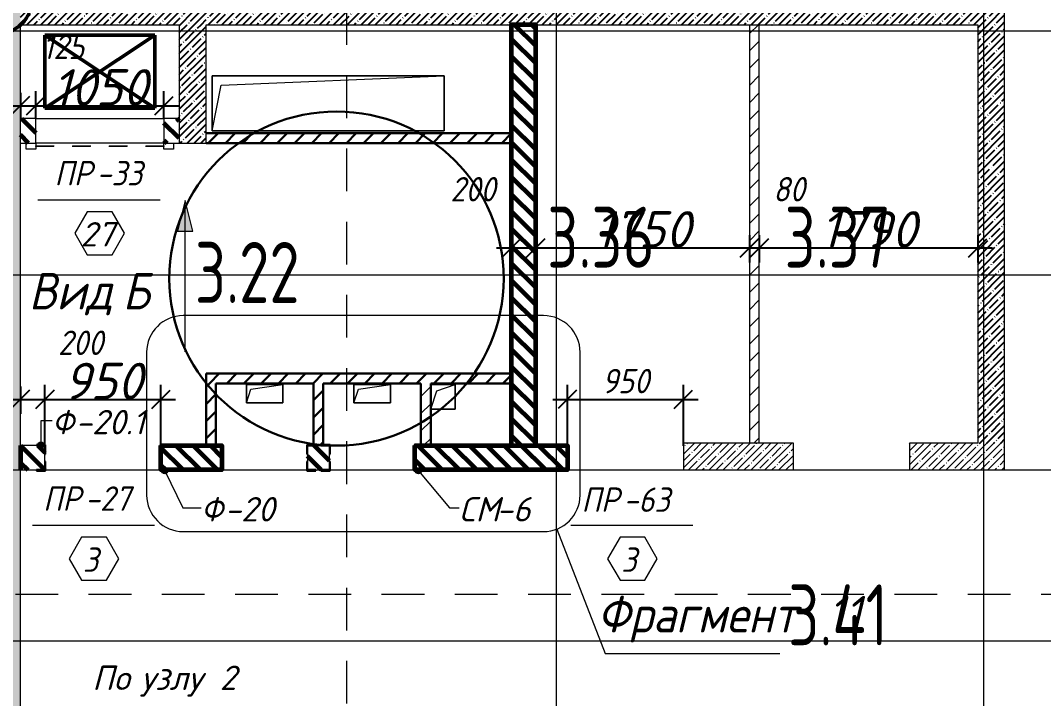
# Model space of a CAD drawing. Header units: millimetres. Extents: x 12986 to 523328, y -9759 to 30092.
# Drawn here: x 480401 to 488780, y 7657 to 13216 of the extents above; entities that cross this region are included whole.
import ezdxf

# ---------------------------------------------------------------- set-up
doc = ezdxf.new("R2010")
doc.units = ezdxf.units.MM
doc.linetypes.add('01 Штриховая _4 мм_', pattern=[600, 350, -250])
doc.linetypes.add('Штрих короткий', pattern=[300, 150, -150])
doc.layers.add('0)Допникки кружки', color=7, linetype='Continuous', plot=False)
for name, color, linetype, lineweight in [('1) ПГП Зеленый', 3, 'Continuous', 30), ('3) РАсчет Зел', 3, 'Continuous', 30), ('5) Блок ячеистый', 160, 'Continuous', 60), ('A-ANNO-DIMS', 7, 'Continuous', 9), ('A-ANNO-SYMB', 7, 'Continuous', 9), ('A-AREA-IDEN', 7, 'Continuous', 9), ('A-DETL-1', 7, 'Continuous', 50), ('A-DOOR-3', 7, 'Штрих короткий', 5), ('A-DOOR-IDEN', 7, 'Continuous', 9), ('A-FLOR', 7, 'Continuous', 9), ('A-GENM', 7, 'Continuous', 9), ('A-GENM-1', 7, 'Continuous', 25), ('A-GENM-IDEN', 7, 'Continuous', 9), ('A-WALL-FNSH-2', 7, 'Continuous', 5), ('A-WALL-PATT-3', 250, 'Continuous', 5), ('G-ANNO-SYMB', 7, 'Continuous', 9), ('G-ANNO-SYMB-1', 7, '01 Штриховая _4 мм_', 9), ('G-ANNO-TEXT', 7, 'Continuous', 9), ('I-WALL', 7, 'Continuous', 5), ('Оси-1', 7, 'Continuous', 20)]:
    doc.layers.add(name, color=color, linetype=linetype, lineweight=lineweight)
for name, color, linetype, lineweight, true_color in [('A-WALL-3', 7, 'Continuous', 5, 0x000000), ('A-WALL-FNSH-3', 7, 'Continuous', 13, 0x008000), ('A-WALL-PATT-2', 7, 'Continuous', 5, 0xce0000)]:
    doc.layers.add(name, color=color, linetype=linetype, lineweight=lineweight, true_color=true_color)
doc.styles.add('ISOCPEUR_I_2', font='isocpeui.ttf', dxfattribs={"height": 300})
doc.styles.add('ISOCPEUR_I_3', font='isocpeui.ttf', dxfattribs={"width": 0.9, "height": 200})
doc.styles.add('ISOCPEUR_I_4', font='isocpeui.ttf', dxfattribs={"width": 0.9, "height": 300})
doc.styles.add('СПДС', font='ГОСТ тип А.ttf', dxfattribs={"width": 0.9})
doc.dimstyles.new('ISO-2_0_0_9К_СРЕДНИЙ_1', dxfattribs={"dimscale": 304.8, "dimtxt": 199.196235, "dimasz": 0.492126, "dimexe": 0.393701, "dimexo": 0, "dimgap": 0, "dimtad": 1, "dimdec": 0, "dimzin": 0, "dimdsep": 46, "dimtxsty": 'ISOCPEUR_I_3', "dimblk1": 'OBLIQUE', "dimblk2": 'OBLIQUE', "dimsah": 1, "dimcen": 0.09, "dimdle": 0.393701, "dimazin": 0, "dimtfac": 1, "dimtdec": 4, "dimtix": 1, "dimtmove": 2, "dimatfit": 3, "dimfxl": 1, "dimtvp": 1, "dimtolj": 1, "dimtzin": 0, "dimarcsym": 2})
doc.dimstyles.new('ISO-2_0_0_9К_СРЕДНИЙ_2', dxfattribs={"dimscale": 304.8, "dimtxt": 199.196235, "dimasz": 0.492126, "dimexe": 0.393701, "dimexo": 0, "dimgap": 0, "dimtad": 1, "dimdec": 0, "dimzin": 0, "dimdsep": 46, "dimtxsty": 'ISOCPEUR_I_2', "dimblk1": 'OBLIQUE', "dimblk2": 'OBLIQUE', "dimsah": 1, "dimcen": 0.09, "dimdle": 0.393701, "dimazin": 0, "dimtfac": 1, "dimtdec": 4, "dimtix": 1, "dimtmove": 0, "dimatfit": 3, "dimfxl": 1, "dimtvp": 1, "dimtolj": 1, "dimtzin": 0, "dimarcsym": 2})
doc.dimstyles.new('ISO-2_0_0_9К_СРЕДНИЙ_ФОН', dxfattribs={"dimscale": 304.8, "dimtxt": 199.196235, "dimasz": 0.492126, "dimexe": 0.393701, "dimexo": 0, "dimgap": 0.164042, "dimtad": 1, "dimdec": 0, "dimdsep": 46, "dimtxsty": 'ISOCPEUR_I_3', "dimblk1": 'OBLIQUE', "dimblk2": 'OBLIQUE', "dimsah": 1, "dimcen": 0.09, "dimdle": 0.393701, "dimazin": 0, "dimtfac": 1, "dimtdec": 4, "dimtix": 1, "dimtmove": 1, "dimatfit": 3, "dimfxl": 1, "dimtvp": 1, "dimtfill": 1, "dimtolj": 1, "dimtzin": 0, "dimarcsym": 2})
pattern_1 = [(45, (395430.81, -3869.25), (-57.024626, 57.024626), []), (45, (395487.83, -3869.25), (-57.024626, 57.024626), [100.806, -20.161, 3.353, -16.808])]
pattern_2 = [(135, (395430.81, -3869.25), (-70.71068, -70.71068), [])]
pattern_3 = [(45, (395430.81, -3869.25), (-70.71068, 70.71068), [])]

# ---------------------------------------------------------------- blocks, each defined once
blk = doc.blocks.new('AR_Отверстие прямоугольное _в плите_ - AR_Отверстие прямоугольное _в плите_-24520579-АР1_1_Кладочный план 3 этажа')
at = {"layer": 'A-GENM'}
for p, q in [((950, 225), (-950, 225)), ((-950, 225), (-950, -225)), ((-875, 150), (950, 225)), ((950, -225), (950, 225)), ((-950, -225), (-875, 150)), ((-950, -225), (950, -225))]:
    blk.add_line(p, q, dxfattribs=at)
blk = doc.blocks.new('AR_Отверстие прямоугольное _в плите_ - AR_Отверстие прямоугольное _в плите_-24484673-АР1_1_Кладочный план 3 этажа')
at = {"layer": 'A-GENM'}
for p, q in [((100, 100), (-100, 100)), ((-50, 50), (100, 100)), ((100, -100), (100, 100)), ((-100, -100), (-50, 50)), ((-100, -100), (100, -100))]:
    blk.add_line(p, q, dxfattribs=at)
blk = doc.blocks.new('AR_Отверстие прямоугольное _в плите_ - AR_Отверстие прямоугольное _в плите_-24489712-АР1_1_Кладочный план 3 этажа')
at = {"layer": 'A-GENM'}
for p, q in [((150, 75), (-150, 75)), ((-150, 75), (-150, -75)), ((-150, -75), (-112.5, 37.5)), ((-112.5, 37.5), (150, 75)), ((150, -75), (150, 75)), ((-150, -75), (150, -75))]:
    blk.add_line(p, q, dxfattribs=at)
blk = doc.blocks.new('Фахверк_СКБ_Уголок_Тип 2 - СМ-6_200х2180 h-30007491-АР1_1_Кладочный план 3 этажа')
at = {"layer": 'A-GENM-1'}
for p, q in [((125, 156), (125, 81)), ((200, 156), (125, 156)), ((131, 81), (131, 150)), ((131, 150), (200, 150)), ((200, 150), (200, 156)), ((125, 81), (131, 81)), ((131, 19), (125, 19)), ((125, 19), (125, -56)), ((131, -50), (131, 19)), ((125, -56), (200, -56)), ((200, -50), (131, -50)), ((200, -56), (200, -50))]:
    blk.add_line(p, q, dxfattribs=at)
blk = doc.blocks.new('Стойка_Влож_Полоса боковая - Полоса-27101091-АР1_1_Кладочный план 3 этажа')
at = {"layer": 'A-GENM'}
for p, q in [((-5, 85), (0, 85)), ((-5, -85), (-5, 85)), ((0, 31), (0, -31)), ((0, -85), (-5, -85))]:
    blk.add_line(p, q, dxfattribs=at)
blk = doc.blocks.new('Фахверк_СКБ_Уголок - Ф-20_1_200х3960 h все крепления развернуты-28533923-АР1_1_Кладочный план 3 этажа')
at = {"layer": 'A-GENM-1'}
for p, q in [((200, 156), (125, 156)), ((125, 156), (125, 81)), ((131, 81), (131, 150)), ((131, 150), (200, 150)), ((200, 150), (200, 156)), ((125, 81), (131, 81)), ((131, 19), (125, 19)), ((125, 19), (125, -56)), ((131, -50), (131, 19)), ((125, -56), (200, -56)), ((200, -50), (131, -50)), ((200, -56), (200, -50))]:
    blk.add_line(p, q, dxfattribs=at)
blk = doc.blocks.new('Фахверк_СКБ_Уголок - Ф-20_200х3960 h-28533880-АР1_1_Кладочный план 3 этажа')
at = {"layer": 'A-GENM-1'}
for p, q in [((200, 156), (125, 156)), ((125, 156), (125, 81)), ((131, 81), (131, 150)), ((131, 150), (200, 150)), ((200, 150), (200, 156)), ((125, 81), (131, 81)), ((131, 19), (125, 19)), ((125, 19), (125, -56)), ((131, -50), (131, 19)), ((125, -56), (200, -56)), ((200, -50), (131, -50)), ((200, -56), (200, -50))]:
    blk.add_line(p, q, dxfattribs=at)
blk = doc.blocks.new('Штора_Рен_Противопожарная - ШТ_1050_х1150__накладная-32823055-АР1_1_Кладочный план 3 этажа')
at = {"layer": 'A-DOOR-3'}
for p, q in [((-604.5, 150), (-524.5, 150)), ((-604.5, 100), (-604.5, 150)), ((-524.5, 100), (-604.5, 100)), ((-524.5, 150), (-524.5, 100)), ((-524.5, 127.5), (524.5, 127.5)), ((-524.5, 122.5), (-524.5, 127.5)), ((524.5, 122.5), (-524.5, 122.5)), ((524.5, 150), (604.5, 150)), ((524.5, 100), (524.5, 150)), ((524.5, 127.5), (524.5, 122.5)), ((604.5, 100), (524.5, 100)), ((604.5, 150), (604.5, 100))]:
    blk.add_line(p, q, dxfattribs=at)
blk = doc.blocks.new('_Oblique')
at = {"color": 0, "linetype": 'ByBlock', "lineweight": -2}
blk.add_line((-0.5, -0.5), (0.5, 0.5), dxfattribs=at)
blk = doc.blocks.new('*D3611')
at = {"layer": 'A-ANNO-DIMS', "color": 0, "lineweight": -2, "transparency": 16777216}
for p, q in [((484880.8, 9730.7), (484880.8, 10229.8)), ((485830.8, 9729.3), (485830.8, 10229.8)), ((484760.8, 10109.8), (485950.8, 10109.8))]:
    blk.add_line(p, q, dxfattribs=at)
at = {"layer": 'Defpoints', "color": 0, "transparency": 16777216}
for p in [(485830.8, 10109.8), (484880.8, 9730.7), (485830.8, 9729.3)]:
    blk.add_point(p, dxfattribs=at)
at = {"layer": 'A-ANNO-DIMS', "color": 0, "lineweight": -2, "transparency": 16777216, "xscale": 150, "yscale": 150, "zscale": 150, "rotation": 180}
blk.add_blockref('_Oblique', (484880.8, 10109.8), dxfattribs=at)
at = {"layer": 'A-ANNO-DIMS', "color": 0, "lineweight": -2, "transparency": 16777216, "xscale": 150, "yscale": 150, "zscale": 150}
blk.add_blockref('_Oblique', (485830.8, 10109.8), dxfattribs=at)
at = {"layer": 'A-ANNO-DIMS', "color": 0, "transparency": 16777216, "insert": (485355.8, 10259.8), "char_height": 200, "width": 455.087, "attachment_point": 5, "style": 'ISOCPEUR_I_3', "bg_fill": 3, "box_fill_scale": 1.1, "bg_fill_color": 256, "bg_fill_true_color": 13158600, "bg_fill_transparency": 0}
blk.add_mtext('\\A1;950', dxfattribs=at)
blk = doc.blocks.new('План этажа - длина полки 8 мм-17663127-АР1_1_Кладочный план 3 этажа')
at = {"layer": 'A-ANNO-SYMB'}
blk.add_line((-4, 0.001), (4, 0.001), dxfattribs=at)
blk = doc.blocks.new('*D3612')
at = {"layer": 'A-ANNO-DIMS', "color": 0, "lineweight": -2, "transparency": 16777216}
for p, q in [((480600.8, 9738.7), (480600.8, 10229.8)), ((480400.8, 10215.9), (480400.8, 9989.8)), ((480280.8, 10109.8), (480720.8, 10109.8))]:
    blk.add_line(p, q, dxfattribs=at)
at = {"layer": 'Defpoints', "color": 0, "transparency": 16777216}
for p in [(480400.8, 10215.9), (480600.8, 10109.8), (480600.8, 9738.7)]:
    blk.add_point(p, dxfattribs=at)
at = {"layer": 'A-ANNO-DIMS', "color": 0, "lineweight": -2, "transparency": 16777216, "xscale": 150, "yscale": 150, "zscale": 150, "rotation": 180}
blk.add_blockref('_Oblique', (480400.8, 10109.8), dxfattribs=at)
at = {"layer": 'A-ANNO-DIMS', "color": 0, "lineweight": -2, "transparency": 16777216, "xscale": 150, "yscale": 150, "zscale": 150}
blk.add_blockref('_Oblique', (480600.8, 10109.8), dxfattribs=at)
at = {"layer": 'A-ANNO-DIMS', "color": 0, "transparency": 16777216, "insert": (480708.2, 10673.7), "char_height": 200, "width": 455.087, "attachment_point": 1, "line_spacing_factor": 1.149209, "style": 'ISOCPEUR_I_3'}
blk.add_mtext('\\A1;200', dxfattribs=at)
blk = doc.blocks.new('*D3613')
at = {"layer": 'A-ANNO-DIMS', "color": 0, "lineweight": -2, "transparency": 16777216}
for p, q in [((480600.8, 9738.7), (480600.8, 10229.8)), ((481550.8, 9730.7), (481550.8, 10229.8)), ((480480.8, 10109.8), (481670.8, 10109.8))]:
    blk.add_line(p, q, dxfattribs=at)
at = {"layer": 'Defpoints', "color": 0, "transparency": 16777216}
for p in [(481550.8, 10109.8), (480600.8, 9738.7), (481550.8, 9730.7)]:
    blk.add_point(p, dxfattribs=at)
at = {"layer": 'A-ANNO-DIMS', "color": 0, "lineweight": -2, "transparency": 16777216, "xscale": 150, "yscale": 150, "zscale": 150, "rotation": 180}
blk.add_blockref('_Oblique', (480600.8, 10109.8), dxfattribs=at)
at = {"layer": 'A-ANNO-DIMS', "color": 0, "lineweight": -2, "transparency": 16777216, "xscale": 150, "yscale": 150, "zscale": 150}
blk.add_blockref('_Oblique', (481550.8, 10109.8), dxfattribs=at)
at = {"layer": 'A-ANNO-DIMS', "color": 0, "transparency": 16777216, "insert": (481075.8, 10259.8), "char_height": 300, "width": 455.087, "attachment_point": 5, "style": 'ISOCPEUR_I_2'}
blk.add_mtext('\\A1;950', dxfattribs=at)
blk = doc.blocks.new('AAR_СКБ_Марка_Двери_Перемычка и проем - Марка перемычки и проема-25306769-АР1_1_Кладочный план 3 этажа')
at = {"layer": 'A-DOOR-IDEN'}
for p, q in [((-5, 0), (5, 0)), ((-0.968, -0.984), (-1.986, -2.747)), ((1.067, -0.984), (-0.968, -0.984)), ((2.085, -2.747), (1.067, -0.984)), ((-1.986, -2.747), (-0.968, -4.509)), ((1.067, -4.509), (2.085, -2.747)), ((-0.968, -4.509), (1.067, -4.509))]:
    blk.add_line(p, q, dxfattribs=at)
blk = doc.blocks.new('*D3800')
at = {"layer": 'A-ANNO-DIMS', "color": 0, "lineweight": -2, "transparency": 16777216}
for p, q in [((484420.8, 11456.6), (484420.8, 11230.5)), ((484620.8, 11456.6), (484620.8, 11230.5)), ((484300.8, 11350.5), (484740.8, 11350.5))]:
    blk.add_line(p, q, dxfattribs=at)
at = {"layer": 'Defpoints', "color": 0, "transparency": 16777216}
for p in [(484420.8, 11456.6), (484620.8, 11456.6), (484620.8, 11350.5)]:
    blk.add_point(p, dxfattribs=at)
at = {"layer": 'A-ANNO-DIMS', "color": 0, "lineweight": -2, "transparency": 16777216, "xscale": 150, "yscale": 150, "zscale": 150, "rotation": 180}
blk.add_blockref('_Oblique', (484420.8, 11350.5), dxfattribs=at)
at = {"layer": 'A-ANNO-DIMS', "color": 0, "lineweight": -2, "transparency": 16777216, "xscale": 150, "yscale": 150, "zscale": 150}
blk.add_blockref('_Oblique', (484620.8, 11350.5), dxfattribs=at)
at = {"layer": 'A-ANNO-DIMS', "color": 0, "transparency": 16777216, "insert": (483921.6, 11932.1), "char_height": 200, "width": 455.087, "attachment_point": 1, "line_spacing_factor": 1.149209, "style": 'ISOCPEUR_I_3'}
blk.add_mtext('\\A1;200', dxfattribs=at)
blk = doc.blocks.new('*D3801')
at = {"layer": 'A-ANNO-DIMS', "color": 0, "lineweight": -2, "transparency": 16777216}
for p, q in [((484620.8, 11456.6), (484620.8, 11230.5)), ((486370.8, 11456.6), (486370.8, 11230.5)), ((484500.8, 11350.5), (486490.8, 11350.5))]:
    blk.add_line(p, q, dxfattribs=at)
at = {"layer": 'Defpoints', "color": 0, "transparency": 16777216}
for p in [(484620.8, 11456.6), (486370.8, 11456.6), (486370.8, 11350.5)]:
    blk.add_point(p, dxfattribs=at)
at = {"layer": 'A-ANNO-DIMS', "color": 0, "lineweight": -2, "transparency": 16777216, "xscale": 150, "yscale": 150, "zscale": 150, "rotation": 180}
blk.add_blockref('_Oblique', (484620.8, 11350.5), dxfattribs=at)
at = {"layer": 'A-ANNO-DIMS', "color": 0, "lineweight": -2, "transparency": 16777216, "xscale": 150, "yscale": 150, "zscale": 150}
blk.add_blockref('_Oblique', (486370.8, 11350.5), dxfattribs=at)
at = {"layer": 'A-ANNO-DIMS', "color": 0, "transparency": 16777216, "insert": (485495.8, 11502.5), "char_height": 300, "width": 560.814, "attachment_point": 5, "style": 'ISOCPEUR_I_2'}
blk.add_mtext('\\A1;1750', dxfattribs=at)
blk = doc.blocks.new('*D3802')
at = {"layer": 'A-ANNO-DIMS', "color": 0, "lineweight": -2, "transparency": 16777216}
for p, q in [((486370.8, 11456.6), (486370.8, 11230.5)), ((486450.8, 11456.6), (486450.8, 11230.5)), ((486250.8, 11350.5), (486570.8, 11350.5))]:
    blk.add_line(p, q, dxfattribs=at)
at = {"layer": 'Defpoints', "color": 0, "transparency": 16777216}
for p in [(486370.8, 11456.6), (486450.8, 11456.6), (486450.8, 11350.5)]:
    blk.add_point(p, dxfattribs=at)
at = {"layer": 'A-ANNO-DIMS', "color": 0, "lineweight": -2, "transparency": 16777216, "xscale": 150, "yscale": 150, "zscale": 150, "rotation": 180}
blk.add_blockref('_Oblique', (486370.8, 11350.5), dxfattribs=at)
at = {"layer": 'A-ANNO-DIMS', "color": 0, "lineweight": -2, "transparency": 16777216, "xscale": 150, "yscale": 150, "zscale": 150}
blk.add_blockref('_Oblique', (486450.8, 11350.5), dxfattribs=at)
at = {"layer": 'A-ANNO-DIMS', "color": 0, "transparency": 16777216, "insert": (486565.2, 11932.1), "char_height": 200, "width": 303.391, "attachment_point": 1, "line_spacing_factor": 1.149209, "style": 'ISOCPEUR_I_3'}
blk.add_mtext('\\A1;80', dxfattribs=at)
blk = doc.blocks.new('*D3803')
at = {"layer": 'A-ANNO-DIMS', "color": 0, "lineweight": -2, "transparency": 16777216}
for p, q in [((486450.8, 11456.6), (486450.8, 11230.5)), ((488240.8, 11456.6), (488240.8, 11230.5)), ((486330.8, 11350.5), (488360.8, 11350.5))]:
    blk.add_line(p, q, dxfattribs=at)
at = {"layer": 'Defpoints', "color": 0, "transparency": 16777216}
for p in [(486450.8, 11456.6), (488240.8, 11456.6), (488240.8, 11350.5)]:
    blk.add_point(p, dxfattribs=at)
at = {"layer": 'A-ANNO-DIMS', "color": 0, "lineweight": -2, "transparency": 16777216, "xscale": 150, "yscale": 150, "zscale": 150, "rotation": 180}
blk.add_blockref('_Oblique', (486450.8, 11350.5), dxfattribs=at)
at = {"layer": 'A-ANNO-DIMS', "color": 0, "lineweight": -2, "transparency": 16777216, "xscale": 150, "yscale": 150, "zscale": 150}
blk.add_blockref('_Oblique', (488240.8, 11350.5), dxfattribs=at)
at = {"layer": 'A-ANNO-DIMS', "color": 0, "transparency": 16777216, "insert": (487345.8, 11502.5), "char_height": 300, "width": 560.814, "attachment_point": 5, "style": 'ISOCPEUR_I_2'}
blk.add_mtext('\\A1;1790', dxfattribs=at)
blk = doc.blocks.new('*D3891')
at = {"layer": 'A-ANNO-DIMS', "color": 0, "lineweight": -2, "transparency": 16777216}
for p, q in [((480400.8, 12622.6), (480400.8, 12396.5)), ((480525.8, 12410.7), (480525.8, 12636.5)), ((480280.8, 12516.5), (480645.8, 12516.5))]:
    blk.add_line(p, q, dxfattribs=at)
at = {"layer": 'Defpoints', "color": 0, "transparency": 16777216}
for p in [(480400.8, 12622.6), (480525.8, 12516.5), (480525.8, 12410.7)]:
    blk.add_point(p, dxfattribs=at)
at = {"layer": 'A-ANNO-DIMS', "color": 0, "lineweight": -2, "transparency": 16777216, "xscale": 150, "yscale": 150, "zscale": 150, "rotation": 180}
blk.add_blockref('_Oblique', (480400.8, 12516.5), dxfattribs=at)
at = {"layer": 'A-ANNO-DIMS', "color": 0, "lineweight": -2, "transparency": 16777216, "xscale": 150, "yscale": 150, "zscale": 150}
blk.add_blockref('_Oblique', (480525.8, 12516.5), dxfattribs=at)
at = {"layer": 'A-ANNO-DIMS', "color": 0, "transparency": 16777216, "insert": (480580.1, 13099.1), "char_height": 200, "width": 409.118, "attachment_point": 1, "line_spacing_factor": 1.149209, "style": 'ISOCPEUR_I_3'}
blk.add_mtext('\\A1;125', dxfattribs=at)
blk = doc.blocks.new('*D3892')
at = {"layer": 'A-ANNO-DIMS', "color": 0, "lineweight": -2, "transparency": 16777216}
for p, q in [((480525.8, 12410.7), (480525.8, 12636.5)), ((481575.8, 12410.7), (481575.8, 12636.5)), ((480405.8, 12516.5), (481695.8, 12516.5))]:
    blk.add_line(p, q, dxfattribs=at)
at = {"layer": 'Defpoints', "color": 0, "transparency": 16777216}
for p in [(481575.8, 12516.5), (480525.8, 12410.7), (481575.8, 12410.7)]:
    blk.add_point(p, dxfattribs=at)
at = {"layer": 'A-ANNO-DIMS', "color": 0, "lineweight": -2, "transparency": 16777216, "xscale": 150, "yscale": 150, "zscale": 150, "rotation": 180}
blk.add_blockref('_Oblique', (480525.8, 12516.5), dxfattribs=at)
at = {"layer": 'A-ANNO-DIMS', "color": 0, "lineweight": -2, "transparency": 16777216, "xscale": 150, "yscale": 150, "zscale": 150}
blk.add_blockref('_Oblique', (481575.8, 12516.5), dxfattribs=at)
at = {"layer": 'A-ANNO-DIMS', "color": 0, "transparency": 16777216, "insert": (481050.8, 12666.5), "char_height": 300, "width": 560.814, "attachment_point": 5, "style": 'ISOCPEUR_I_2'}
blk.add_mtext('\\A1;1050', dxfattribs=at)
blk = doc.blocks.new('Ссылка на вид - Стрелка_вверх_вид-17664203-АР1_1_Кладочный план 3 этажа')
at = {"layer": 'G-ANNO-SYMB'}
blk.add_hatch(color=256, dxfattribs=at).paths.add_polyline_path([(-1.024, 6.126), (-2.264, 6.126), (-1.644, 8.634)], flags=0)
for p, q in [((-1.644, 8.634), (-2.264, 6.126)), ((-1.024, 6.126), (-1.644, 8.634)), ((-1.644, -3.764), (-1.644, 8.288)), ((-2.264, 6.126), (-1.024, 6.126))]:
    blk.add_line(p, q, dxfattribs=at)

msp = doc.modelspace()

# ---------------------------------------------------------------- hatches: boundary and pattern name
h = msp.add_hatch()
h.set_pattern_fill('FP_4', color=256, style=0, pattern_type=2)
h.set_pattern_definition(pattern_1)
h.paths.add_polyline_path([(480400.80859, 6530.74642), (480400.80859, 15230.74642), (480180.80859, 15230.74642), (480180.80859, 6530.74642)], flags=0)
h = msp.add_hatch()
h.set_pattern_fill('FP_4', color=256, style=0, pattern_type=2)
h.set_pattern_definition(pattern_1)
h.paths.add_polyline_path([(481810.80855, 13180.74642), (481810.80855, 13400.74642), (480400.80859, 13400.74642), (480400.80859, 13180.74642), (481700.80859, 13180.74642)], flags=0)
h = msp.add_hatch()
h.set_pattern_fill('FP_4', color=256, style=0, pattern_type=2)
h.set_pattern_definition(pattern_1)
h.paths.add_polyline_path([(488460.80855, 13180.74642), (488460.80855, 13400.74642), (481810.80855, 13400.74642), (481810.80855, 13180.74642), (488240.80855, 13180.74642)], flags=0)
h = msp.add_hatch()
h.set_pattern_fill('FP_4', color=256, style=0, pattern_type=2)
h.set_pattern_definition(pattern_1)
h.paths.add_polyline_path([(481700.80859, 12210.74622), (481920.80859, 12210.74622), (481920.80859, 13180.74642), (481700.80859, 13180.74642)], flags=0)
h = msp.add_hatch()
h.set_pattern_fill('FP_4', color=256, style=0, pattern_type=2)
h.set_pattern_definition(pattern_1)
h.paths.add_polyline_path([(488240.80855, 9750.74641), (488460.80855, 9750.74641), (488460.80855, 13180.74642), (488240.80855, 13180.74642), (488240.80855, 11362.45803)], flags=0)
at = {"layer": '1) ПГП Зеленый'}
h = msp.add_hatch(dxfattribs=at)
h.set_pattern_fill('FP_5', color=256, style=0, pattern_type=2)
h.set_pattern_definition(pattern_3)
h.paths.add_polyline_path([(484420.80855, 12210.74622), (484420.80855, 12290.74622), (481920.80859, 12290.74622), (481920.80859, 12210.74622)], flags=0)
h = msp.add_hatch(dxfattribs=at)
h.set_pattern_fill('FP_5', color=256, style=0, pattern_type=2)
h.set_pattern_definition(pattern_3)
h.paths.add_polyline_path([(482000.80853, 10240.74642), (484420.80855, 10240.74642), (484420.80855, 10320.74642), (481920.80853, 10320.74642), (481920.80853, 10240.74642)], flags=0)
h = msp.add_hatch(dxfattribs=at)
h.set_pattern_fill('FP_5', color=256, style=0, pattern_type=2)
h.set_pattern_definition(pattern_3)
h.paths.add_polyline_path([(481920.80853, 9730.74642), (481981.80855, 9730.74642), (481981.80855, 9736.74642), (482000.80853, 9736.74642), (482000.80853, 10240.74642), (481920.80853, 10240.74642), (481920.80853, 9736.74642)], flags=0)
h = msp.add_hatch(dxfattribs=at)
h.set_pattern_fill('FP_5', color=256, style=0, pattern_type=2)
h.set_pattern_definition(pattern_3)
h.paths.add_polyline_path([(482861.80852, 9730.74642), (482861.80852, 9736.74642), (482880.80853, 9736.74642), (482880.80853, 10240.74642), (482800.80853, 10240.74642), (482800.80853, 9736.74642), (482819.80855, 9736.74642), (482819.80855, 9730.74642)], flags=0)
at = {"layer": '5) Блок ячеистый'}
h = msp.add_hatch(dxfattribs=at)
h.set_pattern_fill('FP_1', color=256, style=0, pattern_type=2)
h.set_pattern_definition(pattern_2)
h.paths.add_polyline_path([(484620.80855, 9730.74642), (484620.80855, 13180.74642), (484420.80855, 13180.74642), (484420.80855, 9730.74642)], flags=0)
h = msp.add_hatch(dxfattribs=at)
h.set_pattern_fill('FP_1', color=256, style=0, pattern_type=2)
h.set_pattern_definition(pattern_2)
h.paths.add_polyline_path([(481655.30859, 12210.74622), (481700.80859, 12210.74622), (481700.80859, 12410.74622), (481575.80853, 12410.74622), (481575.80853, 12210.74622)], flags=0)
h.paths.add_polyline_path([(480400.80859, 12210.74622), (480525.80853, 12210.74622), (480525.80853, 12410.74622), (480400.80859, 12410.74622)], flags=0)
h = msp.add_hatch(dxfattribs=at)
h.set_pattern_fill('FP_1', color=256, style=0, pattern_type=2)
h.set_pattern_definition(pattern_2)
h.paths.add_polyline_path([(484880.80852, 9530.74642), (484880.80852, 9730.74642), (483630.80852, 9730.74642), (483630.80852, 9530.74642), (484811.80852, 9530.74642)], flags=0)
h.paths.add_polyline_path([(482861.80852, 9530.74642), (482930.80852, 9530.74642), (482930.80852, 9730.74642), (482750.80855, 9730.74642), (482750.80855, 9530.74642), (482819.80855, 9530.74642)], flags=0)
h.paths.add_polyline_path([(481981.80855, 9530.74642), (482050.80855, 9530.74642), (482050.80855, 9730.74642), (481550.80855, 9730.74642), (481550.80855, 9530.74642), (481619.80855, 9530.74642)], flags=0)
h.paths.add_polyline_path([(480531.80855, 9530.74642), (480600.80855, 9530.74642), (480600.80855, 9730.74642), (480400.80859, 9730.74642), (480400.80859, 9530.74645)], flags=0)
at = {"layer": 'A-GENM-IDEN'}
h = msp.add_hatch(color=256, dxfattribs=at)
edge = h.paths.add_edge_path(flags=0)
edge.add_arc((480569.30855, 9736.74642), 25, 0, 360)
h = msp.add_hatch(color=256, dxfattribs=at)
edge = h.paths.add_edge_path(flags=0)
edge.add_arc((481582.30855, 9524.74642), 25, 0, 360)
h = msp.add_hatch(color=256, dxfattribs=at)
edge = h.paths.add_edge_path(flags=0)
edge.add_arc((483659.80852, 9524.74642), 25, 0, 360)
at = {"layer": 'A-WALL-PATT-2'}
h = msp.add_hatch(dxfattribs=at)
h.set_pattern_fill('FP_4', color=256, style=0, pattern_type=2)
h.set_pattern_definition(pattern_1)
h.paths.add_polyline_path([(488240.80855, 9530.74642), (488240.80855, 9750.74642), (487680.80855, 9750.74642), (487680.80855, 9530.74642)], flags=0)
h.paths.add_polyline_path([(486730.80855, 9530.74642), (486730.80855, 9750.74642), (485830.80852, 9750.74642), (485830.80852, 9530.74642), (486431.3388, 9530.74642)], flags=0)
h = msp.add_hatch(dxfattribs=at)
h.set_pattern_fill('FP_4', color=256, style=0, pattern_type=2)
h.set_pattern_definition(pattern_1)
h.paths.add_polyline_path([(488460.80855, 9530.74641), (488460.80855, 9750.74641), (488240.80855, 9750.74641), (488240.80855, 9530.74641)], flags=0)
h.paths.add_polyline_path([(489910.80855, 9530.74641), (490230.80855, 9530.74641), (490230.80855, 9750.74641), (489910.80855, 9750.74641)], flags=0)
at = {"layer": 'A-WALL-PATT-3'}
h = msp.add_hatch(dxfattribs=at)
h.set_pattern_fill('FP_5', color=256, style=0, pattern_type=2)
h.set_pattern_definition(pattern_3)
h.paths.add_polyline_path([(486450.80852, 9750.74642), (486450.80852, 13180.74642), (486370.80852, 13180.74642), (486370.80852, 9750.74642), (486431.3388, 9750.74642)], flags=0)
h = msp.add_hatch(dxfattribs=at)
h.set_pattern_fill('FP_5', color=256, style=0, pattern_type=2)
h.set_pattern_definition(pattern_3)
h.paths.add_polyline_path([(483760.80853, 9730.74642), (483760.80853, 10240.74642), (483680.80853, 10240.74642), (483680.80853, 9736.74642), (483699.80852, 9736.74642), (483699.80852, 9730.74642), (483723.63848, 9730.74642)], flags=0)

# ---------------------------------------------------------------- linework, layer by layer
at = {"layer": '0)Допникки кружки', "color": 1, "lineweight": 30}
msp.add_circle((482989.19418, 11100.13205), 1369.38563, dxfattribs=at)
at = {"layer": '1) ПГП Зеленый'}
for p, q in [((484420.80855, 12290.74622), (481920.80859, 12290.74622)), ((481920.80853, 10320.74642), (481920.80853, 9730.74642)), ((482000.80853, 10240.74642), (482800.80853, 10240.74642)), ((482800.80853, 10240.74642), (482800.80853, 9736.74642)), ((482880.80853, 10240.74642), (483680.80853, 10240.74642)), ((483760.80853, 10240.74642), (484420.80855, 10240.74642)), ((483760.80853, 9730.74642), (483760.80853, 10240.74642))]:
    msp.add_line(p, q, dxfattribs=at)
at = {"layer": '3) РАсчет Зел'}
for p, q in [((481920.80859, 12210.74622), (484420.80855, 12210.74622)), ((484420.80855, 10320.74642), (481920.80853, 10320.74642)), ((482000.80853, 9736.74642), (482000.80853, 10240.74642)), ((482880.80853, 9736.74642), (482880.80853, 10240.74642)), ((483680.80853, 10240.74642), (483680.80853, 9736.74642))]:
    msp.add_line(p, q, dxfattribs=at)
at = {"layer": '5) Блок ячеистый'}
msp.add_line((480400.80859, 9730.74642), (480400.80859, 9530.74642), dxfattribs=at)
for points in [[(484420.80855, 9730.74642), (484620.80855, 9730.74642), (484620.80855, 13180.74642), (484420.80855, 13180.74642)], [(481550.80855, 9730.74642), (482050.80855, 9730.74642), (482050.80855, 9530.74641), (481550.80855, 9530.74641)], [(483630.80852, 9730.74642), (484880.80852, 9730.74642), (484880.80852, 9530.74642), (483630.80852, 9530.74642)]]:
    msp.add_lwpolyline(points, close=True, dxfattribs=at)
at = {"layer": 'A-ANNO-SYMB'}
for p, q in [((484684.00682, 10796.09883), (481734.22778, 10796.09883)), ((481434.22778, 10496.09883), (481434.22778, 9325.74935)), ((481734.22778, 9025.74935), (484684.00682, 9025.74935)), ((484792.753, 9046.15273), (485189.7375, 8025.46843)), ((485189.7375, 8025.46843), (485819.70214, 8025.46843))]:
    msp.add_line(p, q, dxfattribs=at)
for centre, start, end in [((481734.22778, 10496.09883), 90, 180), ((484684.00682, 10496.09883), 0, 90), ((481734.22778, 9325.74935), 180, 270), ((484684.00682, 9325.74935), 270, 0)]:
    msp.add_arc(centre, 300, start, end, dxfattribs=at)
at = {"layer": 'A-DETL-1'}
for p, q in [((480600.28165, 13095.58917), (481500.28165, 13095.58917)), ((480600.28165, 12495.58917), (480600.28165, 13095.58917)), ((480600.28165, 12495.58917), (481500.28165, 13095.58917)), ((480600.28165, 13095.58917), (481500.28165, 12495.58917)), ((481500.28165, 13095.58917), (481500.28165, 12495.58917)), ((481500.28165, 12495.58917), (480600.28165, 12495.58917))]:
    msp.add_line(p, q, dxfattribs=at)
msp.add_arc((480198.39632, 13400.52614), 300, 270, 0, dxfattribs=at)
at = {"layer": 'A-FLOR'}
for p, q in [((481970.80856, 12760.74647), (483870.80856, 12760.74647)), ((481970.80856, 12310.74647), (481970.80856, 12760.74647)), ((483870.80856, 12760.74647), (483870.80856, 12310.74647)), ((483870.80856, 12310.74647), (481970.80856, 12310.74647)), ((482250.80853, 10230.74642), (482550.80853, 10230.74642)), ((482250.80853, 10080.74642), (482250.80853, 10230.74642)), ((482550.80853, 10230.74642), (482550.80853, 10080.74642)), ((483130.80853, 10230.74642), (483430.80853, 10230.74642)), ((483130.80853, 10080.74642), (483130.80853, 10230.74642)), ((483430.80853, 10230.74642), (483430.80853, 10080.74642)), ((483760.80853, 10230.74642), (483960.80853, 10230.74642)), ((483960.80853, 10230.74642), (483960.80853, 10030.74642)), ((482550.80853, 10080.74642), (482250.80853, 10080.74642)), ((483430.80853, 10080.74642), (483130.80853, 10080.74642)), ((483960.80853, 10030.74642), (483760.80853, 10030.74642))]:
    msp.add_line(p, q, dxfattribs=at)
at = {"layer": 'A-GENM-IDEN'}
for p, q in [((480569.30855, 9736.74642), (480571.73952, 9935.64356)), ((480571.73952, 9935.64356), (480660.18159, 9935.64356)), ((481582.30855, 9524.74642), (481731.69959, 9221.41229)), ((483659.80852, 9524.74642), (483914.93037, 9221.41229)), ((481731.69959, 9221.41229), (481881.09062, 9221.41229)), ((483914.93037, 9221.41229), (483993.28347, 9221.41229))]:
    msp.add_line(p, q, dxfattribs=at)
for centre in [(480569.30855, 9736.74642), (481582.30855, 9524.74642), (483659.80852, 9524.74642)]:
    msp.add_circle(centre, 25, dxfattribs=at)
at = {"layer": 'A-WALL-3'}
for p, q in [((488460.80855, 9530.74641), (488460.80855, 17280.74642)), ((480400.80859, 13180.74642), (481700.80859, 13180.74642)), ((480400.80859, 9730.74642), (480400.80859, 13180.74642)), ((481700.80859, 13180.74642), (481700.80859, 12210.74622)), ((481920.80859, 12210.74622), (481920.80859, 13180.74642)), ((481920.80859, 13180.74642), (488240.80855, 13180.74642)), ((488240.80855, 13180.74642), (488240.80855, 9750.74641)), ((481700.80859, 12210.74622), (481920.80859, 12210.74622)), ((486730.80855, 9750.74642), (485830.80852, 9750.74642)), ((485830.80852, 9750.74642), (485830.80852, 9530.74642)), ((486730.80855, 9530.74642), (486730.80855, 9750.74642)), ((488240.80855, 9750.74642), (487680.80855, 9750.74642)), ((487680.80855, 9750.74642), (487680.80855, 9530.74642)), ((480400.80859, 6530.74642), (480400.80859, 9530.74642)), ((485830.80852, 9530.74642), (486730.80855, 9530.74642)), ((487680.80855, 9530.74642), (488240.80855, 9530.74642)), ((488240.80855, 9530.74641), (488460.80855, 9530.74641))]:
    msp.add_line(p, q, dxfattribs=at)
at = {"layer": 'A-WALL-FNSH-2'}
for p, q in [((484420.80855, 13180.74642), (484420.80855, 9730.74642)), ((484620.80855, 9730.74642), (484620.80855, 13180.74642)), ((480525.80853, 12410.74622), (480400.80859, 12410.74622)), ((480525.80853, 12210.74622), (480525.80853, 12410.74622)), ((481700.80859, 12410.74622), (481575.80853, 12410.74622)), ((481575.80853, 12410.74622), (481575.80853, 12210.74622)), ((480400.80859, 12210.74622), (480446.30859, 12210.74622)), ((481655.30859, 12210.74622), (481700.80859, 12210.74622)), ((480531.80855, 9730.74642), (480400.80859, 9730.74642)), ((481981.80855, 9730.74642), (481619.80855, 9730.74642)), ((484420.80855, 9730.74642), (483699.80852, 9730.74642)), ((484811.80852, 9730.74642), (484620.80855, 9730.74642)), ((480600.80855, 9599.74642), (480600.80855, 9661.74642)), ((481550.80855, 9661.74642), (481550.80855, 9599.74642)), ((482050.80855, 9599.74642), (482050.80855, 9661.74642)), ((482750.80855, 9661.74642), (482750.80855, 9599.74642)), ((482930.80852, 9599.74642), (482930.80852, 9661.74642)), ((483630.80852, 9661.74642), (483630.80852, 9599.74642)), ((484880.80852, 9599.74642), (484880.80852, 9661.74642)), ((480400.80859, 9530.74642), (480531.80855, 9530.74642)), ((481619.80855, 9530.74642), (481981.80855, 9530.74642)), ((482819.80855, 9530.74642), (482861.80852, 9530.74642)), ((483699.80852, 9530.74642), (484811.80852, 9530.74642))]:
    msp.add_line(p, q, dxfattribs=at)
at = {"layer": 'A-WALL-FNSH-3'}
for p, q in [((486370.80852, 13180.74642), (486370.80852, 9750.74642)), ((486450.80852, 9750.74642), (486450.80852, 13180.74642)), ((482819.80855, 9730.74642), (482861.80852, 9730.74642))]:
    msp.add_line(p, q, dxfattribs=at)
at = {"layer": 'G-ANNO-SYMB-1'}
for p, q in [((483073.45328, -8584.17607), (483073.45328, 26275.69061)), ((438359.01269, 8514.02489), (522235.85803, 8514.02489))]:
    msp.add_line(p, q, dxfattribs=at)
at = {"layer": 'I-WALL'}
for p, q in [((480525.80853, 12410.74622), (481575.80853, 12410.74622)), ((481575.30859, 12210.74622), (480526.30859, 12210.74622))]:
    msp.add_line(p, q, dxfattribs=at)
at = {"layer": 'Оси-1'}
for p, q in [((484790.80852, -8019.25359), (484790.80852, 24767.68957)), ((488290.80852, -8019.25359), (488290.80852, 24767.68957)), ((389220.80855, 13130.74648), (521382.43658, 13130.74648)), ((389220.80855, 11130.74641), (521382.43658, 11130.74641)), ((389220.80855, 9530.74641), (521382.43658, 9530.74641)), ((389220.80855, 8130.74641), (521382.43658, 8130.74641))]:
    msp.add_line(p, q, dxfattribs=at)

# ---------------------------------------------------------------- block references
at = {"layer": 'A-ANNO-SYMB', "xscale": 99.99999999999993, "yscale": 99.99999999999993, "zscale": 99.99999999999993}
msp.add_blockref('План этажа - длина полки 8 мм-17663127-АР1_1_Кладочный план 3 этажа', (486219.69949, 8025.46843), dxfattribs=at)
at = {"layer": 'A-DOOR-3', "rotation": 180}
msp.add_blockref('Штора_Рен_Противопожарная - ШТ_1050_х1150__накладная-32823055-АР1_1_Кладочный план 3 этажа', (481050.80859, 12310.74622), dxfattribs=at)
at = {"layer": 'A-DOOR-IDEN', "xscale": 99.99999999999993, "yscale": 99.99999999999993, "zscale": 99.99999999999993}
for p in [(481044.24039, 11745.43392), (480998.4785, 9078.2771), (485407.7864, 9078.2771)]:
    msp.add_blockref('AAR_СКБ_Марка_Двери_Перемычка и проем - Марка перемычки и проема-25306769-АР1_1_Кладочный план 3 этажа', p, dxfattribs=at)
at = {"layer": 'A-GENM'}
for name, p in [('AR_Отверстие прямоугольное _в плите_ - AR_Отверстие прямоугольное _в плите_-24520579-АР1_1_Кладочный план 3 этажа', (482920.80856, 12535.74647)), ('AR_Отверстие прямоугольное _в плите_ - AR_Отверстие прямоугольное _в плите_-24489712-АР1_1_Кладочный план 3 этажа', (482400.80853, 10155.74642)), ('AR_Отверстие прямоугольное _в плите_ - AR_Отверстие прямоугольное _в плите_-24489712-АР1_1_Кладочный план 3 этажа', (483280.80853, 10155.74642)), ('AR_Отверстие прямоугольное _в плите_ - AR_Отверстие прямоугольное _в плите_-24484673-АР1_1_Кладочный план 3 этажа', (483860.80853, 10130.74642)), ('Стойка_Влож_Полоса боковая - Полоса-27101091-АР1_1_Кладочный план 3 этажа', (483624.80852, 9630.74642))]:
    msp.add_blockref(name, p, dxfattribs=at)
at = {"layer": 'A-GENM', "rotation": 180}
msp.add_blockref('Стойка_Влож_Полоса боковая - Полоса-27101091-АР1_1_Кладочный план 3 этажа', (484886.80852, 9630.74642), dxfattribs=at)
at = {"layer": 'A-GENM-1', "rotation": 180}
for name, p in [('Фахверк_СКБ_Уголок - Ф-20_1_200х3960 h все крепления развернуты-28533923-АР1_1_Кладочный план 3 этажа', (480731.80855, 9680.74642)), ('Фахверк_СКБ_Уголок - Ф-20_200х3960 h-28533880-АР1_1_Кладочный план 3 этажа', (482181.80855, 9680.74642)), ('Фахверк_СКБ_Уголок - Ф-20_1_200х3960 h все крепления развернуты-28533923-АР1_1_Кладочный план 3 этажа', (483061.80852, 9680.74642)), ('Фахверк_СКБ_Уголок_Тип 2 - СМ-6_200х2180 h-30007491-АР1_1_Кладочный план 3 этажа', (485011.80852, 9680.74642))]:
    msp.add_blockref(name, p, dxfattribs=at)
at = {"layer": 'A-GENM-1'}
for name, p in [('Фахверк_СКБ_Уголок - Ф-20_200х3960 h-28533880-АР1_1_Кладочный план 3 этажа', (481419.80855, 9580.74642)), ('Фахверк_СКБ_Уголок - Ф-20_1_200х3960 h все крепления развернуты-28533923-АР1_1_Кладочный план 3 этажа', (482619.80855, 9580.74642)), ('Фахверк_СКБ_Уголок_Тип 2 - СМ-6_200х2180 h-30007491-АР1_1_Кладочный план 3 этажа', (483499.80852, 9580.74642))]:
    msp.add_blockref(name, p, dxfattribs=at)
at = {"layer": 'G-ANNO-SYMB', "xscale": 99.99999999999993, "yscale": 99.99999999999993, "zscale": 99.99999999999993}
msp.add_blockref('Ссылка на вид - Стрелка_вверх_вид-17664203-АР1_1_Кладочный план 3 этажа', (481913.90653, 10875.96344), dxfattribs=at)

# ---------------------------------------------------------------- texts
at = {"layer": 'A-ANNO-SYMB', "char_height": 300, "attachment_point": 1, "style": 'ISOCPEUR_I_3'}
for s, insert, width in [('Фрагмент', (485123.85283, 8498.8234), 2085.1891875), (' 11', (486844.30596, 8498.8234), 533.923875)]:
    msp.add_mtext(s, dxfattribs=dict(at, insert=insert, width=width))
at = {"layer": 'A-AREA-IDEN', "char_height": 500, "attachment_point": 1, "style": 'СПДС'}
for s, insert, width in [('3.36', (484714.82128, 11688.84857), 1327.5945), ('3.37', (486658.81492, 11688.84857), 1327.5945), ('3.22', (481829.49057, 11399.91464), 1327.5945), ('3.41', (486688.51492, 8593.12784), 1255.442625)]:
    msp.add_mtext(s, dxfattribs=dict(at, insert=insert, width=width))
at = {"layer": 'A-DOOR-IDEN', "char_height": 200, "attachment_point": 1, "style": 'ISOCPEUR_I_2'}
for s, insert, width in [('27', (480892.34186, 11562.79255), 317.46825), ('\\fISOCPEUR|b0|i1|c204|p34|;\\W.9;3', (480912.27997, 8895.63573), 158.734125), ('\\fISOCPEUR|b0|i1|c204|p34|;\\W.9;3', (485321.58788, 8895.63573), 158.734125)]:
    msp.add_mtext(s, dxfattribs=dict(at, insert=insert, width=width))
at = {"layer": 'A-GENM-IDEN', "char_height": 200, "attachment_point": 1}
for s, insert, width, style in [('ПР', (480679.62543, 12063.63461), 416.8775, 'ISOCPEUR_I_4'), ('-33', (481023.58376, 12063.63461), 529.11375, 'ISOCPEUR_I_4'), ('\\fISOCPEUR|b0|i1|c204|p34|;\\W.9;Ф', (480660.18159, 10023.25815), 230.886, 'ISOCPEUR_I_2'), ('-20.1', (480850.68159, 10023.25815), 663.79725, 'ISOCPEUR_I_2'), ('ПР', (480586.19357, 9396.47779), 416.8775, 'ISOCPEUR_I_4'), ('-27', (480930.1519, 9396.47779), 529.11375, 'ISOCPEUR_I_4'), ('ПР', (484995.50147, 9387.56596), 416.8775, 'ISOCPEUR_I_4'), ('-63', (485339.45981, 9387.56596), 529.11375, 'ISOCPEUR_I_4'), ('\\fISOCPEUR|b0|i1|c204|p34|;\\W.9;Ф', (481881.09062, 9309.02687), 230.886, 'ISOCPEUR_I_2'), ('-20', (482071.59062, 9309.02687), 476.202375, 'ISOCPEUR_I_2'), ('СМ', (483993.28347, 9309.02687), 367.9745625, 'ISOCPEUR_I_2'), ('-6', (484296.89284, 9309.02687), 317.46825, 'ISOCPEUR_I_2')]:
    msp.add_mtext(s, dxfattribs=dict(at, insert=insert, width=width, style=style))
at = {"layer": 'G-ANNO-SYMB', "char_height": 300, "attachment_point": 1, "style": 'ISOCPEUR_I_3'}
for s, insert, width in [('Вид', (480469.78335, 11146.46053), 728.7339375), ('\\fISOCPEUR|b0|i1|c204|p34|;\\W.9;Б', (481237.73647, 11146.46053), 266.9619375)]:
    msp.add_mtext(s, dxfattribs=dict(at, insert=insert, width=width))
at = {"layer": 'G-ANNO-TEXT', "char_height": 200, "attachment_point": 1, "style": 'ISOCPEUR_I_2'}
for s, insert, width in [('По', (480988.5584, 7927.47187), 346.329), ('узлу', (481387.41778, 7927.47187), 627.7213125), (' 2', (481905.33965, 7927.47187), 295.8226875)]:
    msp.add_mtext(s, dxfattribs=dict(at, insert=insert, width=width))

# ---------------------------------------------------------------- dimensions: what is measured, and where the dimension line sits
at = {"layer": 'A-ANNO-DIMS'}
for base, p1, p2, override, picture, middle in [((480525.80853, 12516.53815), (480400.80859, 12622.60416), (480525.80853, 12410.74622), {"dimpost": '<>', "dimfxl": 245.985311}, '*D3891', (480784.69614, 12965.73633)), ((484620.80855, 11350.54662), (484420.80855, 11456.61264), (484620.80855, 11456.61264), {"dimpost": '<>', "dimfxl": 200}, '*D3800', (484149.09769, 11798.7863)), ((486450.80852, 11350.54662), (486370.80852, 11456.61264), (486450.80852, 11456.61264), {"dimpost": '<>', "dimfxl": 80}, '*D3802', (486716.88713, 11798.7863)), ((480600.80855, 10109.83608), (480400.80859, 10215.9021), (480600.80855, 9738.74642), {"dimpost": '<>', "dimfxl": 517.375617}, '*D3612', (480935.77792, 10540.32317))]:
    dim = msp.add_linear_dim(base=base, p1=p1, p2=p2, dimstyle='ISO-2_0_0_9К_СРЕДНИЙ_1', override=override, dxfattribs=at)
    dim.commit()
    dim.dimension.update_dxf_attribs({"geometry": picture, "text_midpoint": middle, "dimtype": 160})
for base, p1, p2, override, picture, middle in [((481575.80853, 12516.53815), (480525.80853, 12410.74622), (481575.80853, 12410.74622), {"dimpost": '<>', "dimfxl": 1050}, '*D3892', (481050.80853, 12666.53815)), ((486370.80852, 11350.54662), (484620.80855, 11456.61264), (486370.80852, 11456.61264), {"dimpost": '<>', "dimfxl": 1749.999966}, '*D3801', (485495.80853, 11502.47844)), ((488240.80855, 11350.54662), (486450.80852, 11456.61264), (488240.80855, 11456.61264), {"dimpost": '<>', "dimfxl": 1790.000034}, '*D3803', (487345.80853, 11502.47844)), ((481550.80855, 10109.83608), (480600.80855, 9738.74642), (481550.80855, 9730.74642), {"dimpost": '<>', "dimfxl": 950.033684}, '*D3613', (481075.80855, 10259.83608))]:
    dim = msp.add_linear_dim(base=base, p1=p1, p2=p2, dimstyle='ISO-2_0_0_9К_СРЕДНИЙ_2', override=override, dxfattribs=at)
    dim.commit()
    dim.dimension.update_dxf_attribs({"geometry": picture, "text_midpoint": middle})

# ---------------------------------------------------------------- next in the draw order: dimensions: what is measured, and where the dimension line sits
dim = msp.add_linear_dim(base=(485830.80852, 10109.83608), p1=(484880.80852, 9730.74642), p2=(485830.80852, 9729.31737), dimstyle='ISO-2_0_0_9К_СРЕДНИЙ_ФОН', override={"dimpost": '<>', "dimfxl": 950.001075}, dxfattribs=at)
dim.commit()
dim.dimension.update_dxf_attribs({"geometry": '*D3611', "text_midpoint": (485355.80852, 10259.83608)})

# ---------------------------------------------------------------- next in the draw order: linework, layer by layer
at = {"layer": 'A-ANNO-SYMB'}
msp.add_line((484984.00682, 9325.74935), (484984.00682, 10496.09883), dxfattribs=at)

doc.saveas('drawing.dxf')
